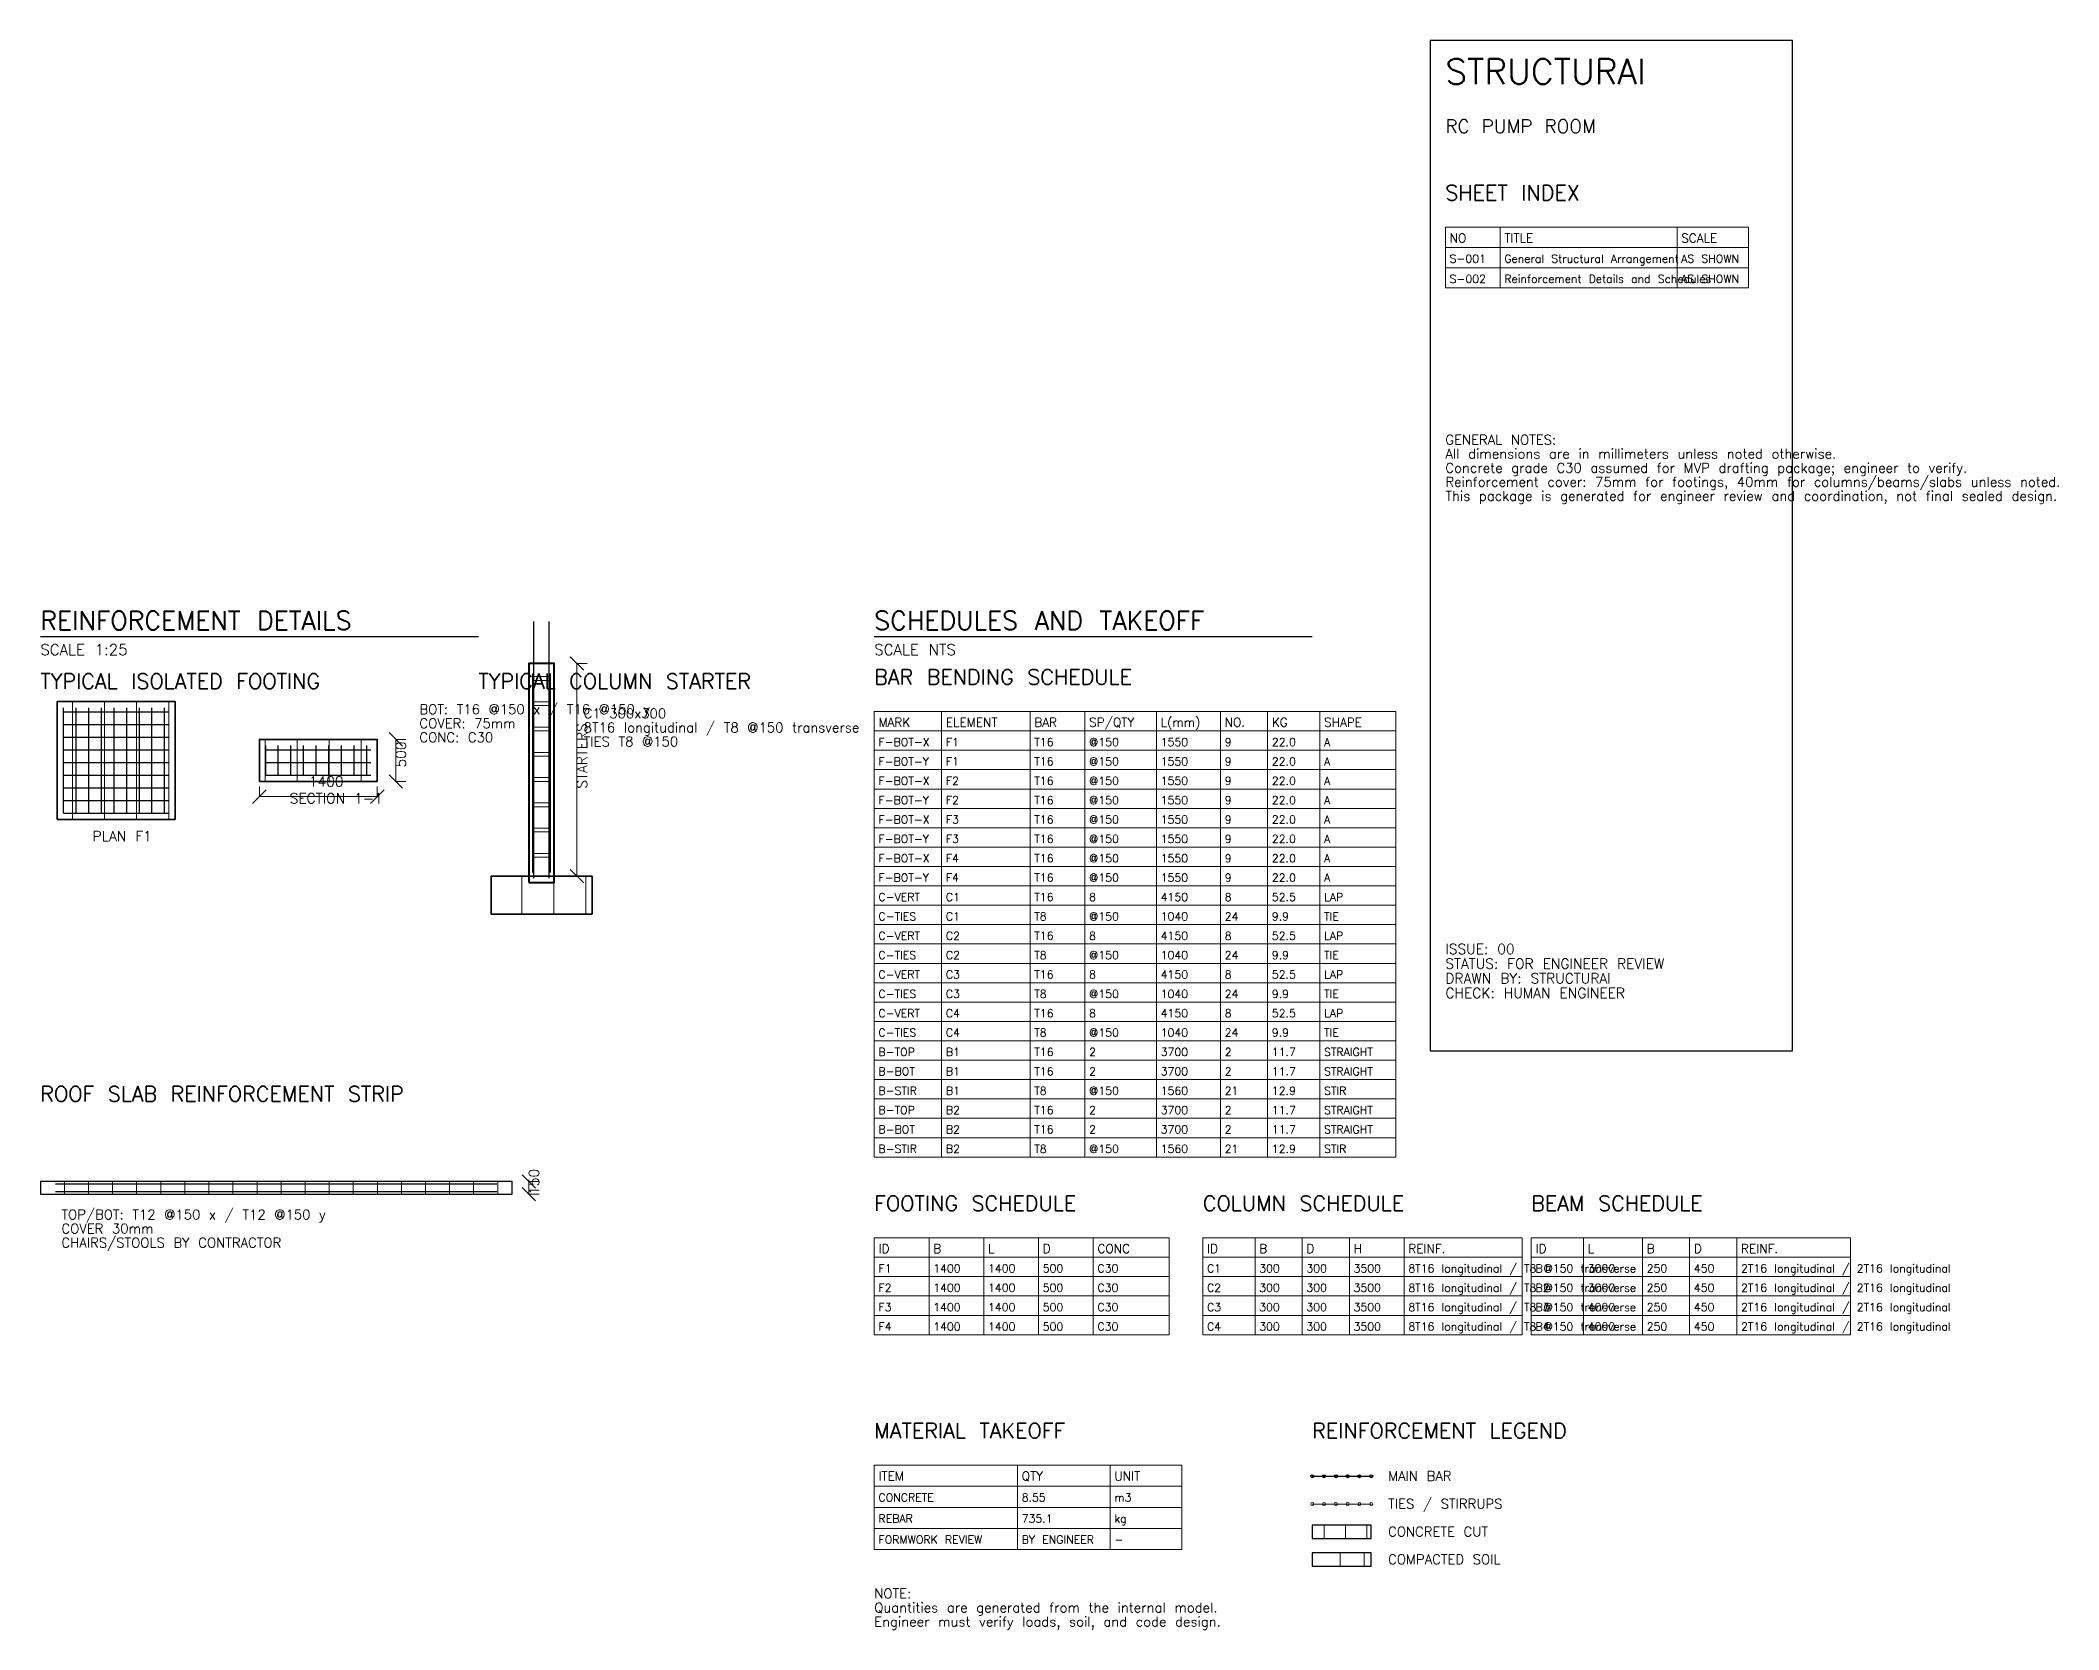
# Model space of a CAD drawing. Header units: millimetres. Extents: x -1230 to 23960, y -31672 to 9360.
# Drawn here: x 0 to 23960, y -31672 to -12800 of the extents above; entities that cross this region are included whole.
import ezdxf

# ---------------------------------------------------------------- set-up
doc = ezdxf.new("R2010")
doc.units = ezdxf.units.MM
for name, color, linetype, lineweight in [('SAI-A-BORDER', 7, 'Continuous', 25), ('SAI-A-DIMS', 6, 'Continuous', 13), ('SAI-A-TEXT', 4, 'Continuous', 13), ('SAI-A-TITLE', 6, 'Continuous', 30), ('SAI-H-CONCRETE', 8, 'Continuous', 13), ('SAI-H-SOIL', 8, 'Continuous', 13), ('SAI-S-CONCRETE-CUT', 1, 'Continuous', 40), ('SAI-S-FOOTING', 2, 'Continuous', 35), ('SAI-S-REBAR', 1, 'Continuous', 25), ('SAI-S-SLAB', 4, 'Continuous', 25), ('SAI-S-TIES', 3, 'Continuous', 20), ('SAI-SCHEDULE', 4, 'Continuous', 13)]:
    doc.layers.add(name, color=color, linetype=linetype, lineweight=lineweight)
doc.styles.add('SAI-STANDARD', font='txt.shx')

msp = doc.modelspace()

# ---------------------------------------------------------------- hatches: boundary and pattern name
at = {"layer": 'SAI-H-CONCRETE'}
h = msp.add_hatch(dxfattribs=at)
h.set_pattern_fill('ANSI31', scale=120, angle=45)
h.paths.add_polyline_path([(5800, -22800), (6100, -22800), (6100, -20200), (5800, -20200)])
h = msp.add_hatch(dxfattribs=at)
h.set_pattern_fill('ANSI31', scale=120, angle=45)
h.paths.add_polyline_path([(200, -22050), (1600, -22050), (1600, -20650), (200, -20650)])
h = msp.add_hatch(dxfattribs=at)
h.set_pattern_fill('ANSI31', scale=120, angle=45)
h.paths.add_polyline_path([(2600, -21600), (4000, -21600), (4000, -21100), (2600, -21100)])
h = msp.add_hatch(dxfattribs=at)
h.set_pattern_fill('ANSI31', scale=120, angle=45)
h.paths.add_polyline_path([(5350, -23175), (6550, -23175), (6550, -22725), (5350, -22725)])
h = msp.add_hatch(dxfattribs=at)
h.set_pattern_fill('ANSI31', scale=90, angle=45)
h.paths.add_polyline_path([(0, -26500), (5600, -26500), (5600, -26350), (0, -26350)])
h = msp.add_hatch(dxfattribs=at)
h.set_pattern_fill('ANSI31', scale=80, angle=45)
h.paths.add_polyline_path([(15100, -30590), (15800, -30590), (15800, -30430), (15100, -30430)])
at = {"layer": 'SAI-H-SOIL'}
h = msp.add_hatch(dxfattribs=at)
h.set_pattern_fill('ANSI32', scale=90, angle=45)
h.paths.add_polyline_path([(15100, -30920), (15800, -30920), (15800, -30760), (15100, -30760)])

# ---------------------------------------------------------------- linework, layer by layer
at = {"layer": 'SAI-A-BORDER'}
for points in [[(16500, -24800), (20800, -24800), (20800, -12800), (16500, -12800), (16500, -24800)], [(15100, -30590), (15800, -30590), (15800, -30430), (15100, -30430), (15100, -30590)], [(15100, -30920), (15800, -30920), (15800, -30760), (15100, -30760), (15100, -30920)]]:
    msp.add_lwpolyline(points, dxfattribs=at)
at = {"layer": 'SAI-A-DIMS'}
for p, q in [((6290, -20120), (6450, -20280)), ((6370, -22725), (6370, -20200)), ((6370, -20200), (6490, -20200)), ((4140, -21020), (4300, -21180)), ((4220, -21600), (4220, -21100)), ((4220, -21100), (4340, -21100)), ((4140, -21520), (4300, -21680)), ((2520, -21860), (2680, -21700)), ((2600, -21780), (2600, -21660)), ((2600, -21780), (4000, -21780)), ((3920, -21860), (4080, -21700)), ((4000, -21780), (4000, -21660)), ((4220, -21600), (4340, -21600)), ((6290, -22645), (6450, -22805)), ((6370, -22725), (6490, -22725)), ((5720, -26270), (5880, -26430)), ((5800, -26500), (5800, -26350)), ((5800, -26350), (5920, -26350)), ((5720, -26420), (5880, -26580)), ((5800, -26500), (5920, -26500))]:
    msp.add_line(p, q, dxfattribs=at)
at = {"layer": 'SAI-A-TITLE'}
for p, q in [((0, -19880), (5200, -19880)), ((9900, -19880), (15100, -19880))]:
    msp.add_line(p, q, dxfattribs=at)
at = {"layer": 'SAI-S-CONCRETE-CUT'}
msp.add_lwpolyline([(5800, -22800), (6100, -22800), (6100, -20200), (5800, -20200), (5800, -22800)], dxfattribs=at)
at = {"layer": 'SAI-S-FOOTING'}
for points in [[(200, -22050), (1600, -22050), (1600, -20650), (200, -20650), (200, -22050)], [(2600, -21600), (4000, -21600), (4000, -21100), (2600, -21100), (2600, -21600)], [(5350, -23175), (6550, -23175), (6550, -22725), (5350, -22725), (5350, -23175)]]:
    msp.add_lwpolyline(points, dxfattribs=at)
at = {"layer": 'SAI-S-REBAR'}
for p, q in [((5860, -22750), (5860, -19700)), ((6040, -22750), (6040, -19700)), ((5845, -22680), (5845, -20320)), ((6055, -22680), (6055, -20320)), ((275, -21975), (275, -20725)), ((275, -20775), (1525, -20775)), ((425, -21975), (425, -20725)), ((575, -21975), (575, -20725)), ((725, -21975), (725, -20725)), ((875, -21975), (875, -20725)), ((1025, -21975), (1025, -20725)), ((1175, -21975), (1175, -20725)), ((1325, -21975), (1325, -20725)), ((1475, -21975), (1475, -20725)), ((275, -20925), (1525, -20925)), ((275, -21075), (1525, -21075)), ((275, -21225), (1525, -21225)), ((2675, -21525), (2675, -21175)), ((2675, -21225), (3925, -21225)), ((2825, -21525), (2825, -21175)), ((2975, -21525), (2975, -21175)), ((3125, -21525), (3125, -21175)), ((3275, -21525), (3275, -21175)), ((3425, -21525), (3425, -21175)), ((3575, -21525), (3575, -21175)), ((3725, -21525), (3725, -21175)), ((3875, -21525), (3875, -21175)), ((275, -21375), (1525, -21375)), ((275, -21525), (1525, -21525)), ((2675, -21375), (3925, -21375)), ((2675, -21525), (3925, -21525)), ((275, -21675), (1525, -21675)), ((275, -21825), (1525, -21825)), ((275, -21975), (1525, -21975)), ((180, -26380), (5420, -26380)), ((180, -26470), (5420, -26470)), ((15100, -29850), (15800, -29850))]:
    msp.add_line(p, q, dxfattribs=at)
for centre in [(15100, -29850), (15240, -29850), (15380, -29850), (15520, -29850), (15660, -29850), (15800, -29850)]:
    msp.add_circle(centre, 18, dxfattribs=at)
at = {"layer": 'SAI-S-SLAB'}
msp.add_lwpolyline([(0, -26500), (5600, -26500), (5600, -26350), (0, -26350), (0, -26500)], dxfattribs=at)
at = {"layer": 'SAI-S-TIES'}
msp.add_line((15100, -30180), (15800, -30180), dxfattribs=at)
for points in [[(5845, -20400), (6055, -20400), (6055, -20355), (5845, -20355), (5845, -20400)], [(5845, -20700), (6055, -20700), (6055, -20655), (5845, -20655), (5845, -20700)], [(5845, -21000), (6055, -21000), (6055, -20955), (5845, -20955), (5845, -21000)], [(5845, -21300), (6055, -21300), (6055, -21255), (5845, -21255), (5845, -21300)], [(5845, -21600), (6055, -21600), (6055, -21555), (5845, -21555), (5845, -21600)], [(5845, -21900), (6055, -21900), (6055, -21855), (5845, -21855), (5845, -21900)], [(5845, -22200), (6055, -22200), (6055, -22155), (5845, -22155), (5845, -22200)], [(5845, -22500), (6055, -22500), (6055, -22455), (5845, -22455), (5845, -22500)]]:
    msp.add_lwpolyline(points, dxfattribs=at)
for centre in [(15100, -30180), (15240, -30180), (15380, -30180), (15520, -30180), (15660, -30180), (15800, -30180)]:
    msp.add_circle(centre, 18, dxfattribs=at)
at = {"layer": 'SAI-SCHEDULE'}
for p, q in [((16680, -15020), (16680, -15740)), ((17330, -15020), (17330, -15740)), ((19430, -15020), (19430, -15740)), ((20280, -15020), (20280, -15740)), ((16680, -15260), (20280, -15260)), ((16680, -15500), (20280, -15500)), ((16680, -15740), (20280, -15740)), ((9900, -20770), (9900, -26060)), ((10700, -20770), (10700, -26060)), ((11750, -20770), (11750, -26060)), ((12400, -20770), (12400, -26060)), ((13250, -20770), (13250, -26060)), ((14010, -20770), (14010, -26060)), ((14570, -20770), (14570, -26060)), ((15190, -20770), (15190, -26060)), ((16090, -20770), (16090, -26060)), ((9900, -21000), (16090, -21000)), ((9900, -21230), (16090, -21230)), ((9900, -21460), (16090, -21460)), ((9900, -21690), (16090, -21690)), ((9900, -21920), (16090, -21920)), ((9900, -22150), (16090, -22150)), ((9900, -22380), (16090, -22380)), ((9900, -22610), (16090, -22610)), ((9900, -22840), (16090, -22840)), ((9900, -23070), (16090, -23070)), ((9900, -23300), (16090, -23300)), ((9900, -23530), (16090, -23530)), ((9900, -23760), (16090, -23760)), ((9900, -23990), (16090, -23990)), ((9900, -24220), (16090, -24220)), ((9900, -24450), (16090, -24450)), ((9900, -24680), (16090, -24680)), ((9900, -24910), (16090, -24910)), ((9900, -25140), (16090, -25140)), ((9900, -25370), (16090, -25370)), ((9900, -25600), (16090, -25600)), ((9900, -25830), (16090, -25830)), ((9900, -26060), (16090, -26060)), ((9900, -27020), (9900, -28170)), ((10550, -27020), (10550, -28170)), ((11200, -27020), (11200, -28170)), ((11850, -27020), (11850, -28170)), ((12500, -27020), (12500, -28170)), ((13400, -27020), (13400, -28170)), ((13800, -27020), (13800, -28170)), ((14420, -27020), (14420, -28170)), ((14980, -27020), (14980, -28170)), ((15540, -27020), (15540, -28170)), ((16190, -27020), (16190, -28170)), ((17590, -27020), (17590, -28170)), ((17700, -27020), (17700, -28170)), ((18320, -27020), (18320, -28170)), ((19020, -27020), (19020, -28170)), ((19580, -27020), (19580, -28170)), ((20140, -27020), (20140, -28170)), ((21490, -27020), (21490, -28170)), ((9900, -27250), (13400, -27250)), ((13800, -27250), (17590, -27250)), ((17700, -27250), (21490, -27250)), ((9900, -27480), (13400, -27480)), ((13800, -27480), (17590, -27480)), ((17700, -27480), (21490, -27480)), ((9900, -27710), (13400, -27710)), ((13800, -27710), (17590, -27710)), ((17700, -27710), (21490, -27710)), ((9900, -27940), (13400, -27940)), ((13800, -27940), (17590, -27940)), ((17700, -27940), (21490, -27940)), ((9900, -28170), (13400, -28170)), ((13800, -28170), (17590, -28170)), ((17700, -28170), (21490, -28170)), ((9900, -29720), (9900, -30720)), ((11600, -29720), (11600, -30720)), ((12700, -29720), (12700, -30720)), ((13550, -29720), (13550, -30720)), ((9900, -29970), (13550, -29970)), ((9900, -30220), (13550, -30220)), ((9900, -30470), (13550, -30470)), ((9900, -30720), (13550, -30720))]:
    msp.add_line(p, q, dxfattribs=at)
for points in [[(16680, -15020), (20280, -15020), (20280, -15260), (16680, -15260), (16680, -15020)], [(9900, -20770), (16090, -20770), (16090, -21000), (9900, -21000), (9900, -20770)], [(9900, -27020), (13400, -27020), (13400, -27250), (9900, -27250), (9900, -27020)], [(13800, -27020), (17590, -27020), (17590, -27250), (13800, -27250), (13800, -27020)], [(17700, -27020), (21490, -27020), (21490, -27250), (17700, -27250), (17700, -27020)], [(9900, -29720), (13550, -29720), (13550, -29970), (9900, -29970), (9900, -29720)]]:
    msp.add_lwpolyline(points, dxfattribs=at)

# ---------------------------------------------------------------- texts
at = {"layer": 'SAI-A-DIMS', "style": 'SAI-STANDARD'}
for s, p in [('STARTERS', (6490, -21686)), ('500', (4340, -21434)), ('150', (5920, -26509))]:
    msp.add_text(s, height=120, rotation=90, dxfattribs=at).set_placement(p)
msp.add_text('1400', height=120, dxfattribs=at).set_placement((3188, -21660))
at = {"layer": 'SAI-A-TEXT', "style": 'SAI-STANDARD'}
for s, height, p in [('RC PUMP ROOM', 160, (16680, -13900)), ('GENERAL NOTES:', 115, (16680, -17600)), ('All dimensions are in millimeters unless noted otherwise.', 115, (16680, -17767)), ('Concrete grade C30 assumed for MVP drafting package; engineer to verify.', 115, (16680, -17934)), ('Reinforcement cover: 75mm for footings, 40mm for columns/beams/slabs unless noted.', 115, (16680, -18100)), ('This package is generated for engineer review and coordination, not final sealed design.', 115, (16680, -18267)), ('SCALE 1:25', 130, (0, -20100)), ('SCALE NTS', 130, (9900, -20100)), ('BOT: T16 @150 x / T16 @150 y', 115, (4500, -20800)), ('C1 300x300', 115, (6450, -20850)), ('COVER: 75mm', 115, (4500, -20967)), ('CONC: C30', 115, (4500, -21134)), ('TIES T8 @150', 115, (6450, -21184)), ('8T16 longitudinal / T8 @150 transverse', 115, (6450, -21017)), ('SECTION 1-1', 120, (2960, -21860)), ('PLAN F1', 120, (620, -22310)), ('STATUS: FOR ENGINEER REVIEW', 120, (16680, -23824)), ('ISSUE: 00', 120, (16680, -23650)), ('DRAWN BY: STRUCTURAI', 120, (16680, -23998)), ('CHECK: HUMAN ENGINEER', 120, (16680, -24172)), ('TOP/BOT: T12 @150 x / T12 @150 y', 115, (250, -26800)), ('COVER 30mm', 115, (250, -26967)), ('CHAIRS/STOOLS BY CONTRACTOR', 115, (250, -27134)), ('MAIN BAR', 115, (16000, -29905)), ('TIES / STIRRUPS', 115, (16000, -30235)), ('CONCRETE CUT', 115, (16000, -30565)), ('COMPACTED SOIL', 115, (16000, -30895)), ('Quantities are generated from the internal model.', 115, (9900, -31467)), ('NOTE:', 115, (9900, -31300)), ('Engineer must verify loads, soil, and code design.', 115, (9900, -31634))]:
    msp.add_text(s, height=height, dxfattribs=at).set_placement(p)
at = {"layer": 'SAI-A-TITLE', "style": 'SAI-STANDARD'}
for s, height, p in [('STRUCTURAI', 300, (16680, -13320)), ('SHEET INDEX', 180, (16680, -14700)), ('REINFORCEMENT DETAILS', 220, (0, -19800)), ('SCHEDULES AND TAKEOFF', 220, (9900, -19800)), ('TYPICAL ISOLATED FOOTING', 180, (0, -20500)), ('TYPICAL COLUMN STARTER', 180, (5200, -20500)), ('BAR BENDING SCHEDULE', 180, (9900, -20450)), ('ROOF SLAB REINFORCEMENT STRIP', 180, (0, -25400)), ('FOOTING SCHEDULE', 180, (9900, -26700)), ('COLUMN SCHEDULE', 180, (13800, -26700)), ('BEAM SCHEDULE', 180, (17700, -26700)), ('MATERIAL TAKEOFF', 180, (9900, -29400)), ('REINFORCEMENT LEGEND', 180, (15100, -29400))]:
    msp.add_text(s, height=height, dxfattribs=at).set_placement(p)
at = {"layer": 'SAI-SCHEDULE', "style": 'SAI-STANDARD'}
for s, height, p in [('NO', 105, (16730, -15200)), ('TITLE', 105, (17380, -15200)), ('SCALE', 105, (19480, -15200)), ('S-001', 95, (16730, -15440)), ('General Structural Arrangement', 95, (17380, -15440)), ('AS SHOWN', 95, (19480, -15440)), ('S-002', 95, (16730, -15680)), ('Reinforcement Details and Schedules', 95, (17380, -15680)), ('AS SHOWN', 95, (19480, -15680)), ('MARK', 105, (9950, -20950)), ('ELEMENT', 105, (10750, -20950)), ('BAR', 105, (11800, -20950)), ('SP/QTY', 105, (12450, -20950)), ('L(mm)', 105, (13300, -20950)), ('NO.', 105, (14060, -20950)), ('KG', 105, (14620, -20950)), ('SHAPE', 105, (15240, -20950)), ('F-BOT-X', 95, (9950, -21180)), ('F1', 95, (10750, -21180)), ('T16', 95, (11800, -21180)), ('@150', 95, (12450, -21180)), ('1550', 95, (13300, -21180)), ('9', 95, (14060, -21180)), ('22.0', 95, (14620, -21180)), ('A', 95, (15240, -21180)), ('F-BOT-Y', 95, (9950, -21410)), ('F1', 95, (10750, -21410)), ('T16', 95, (11800, -21410)), ('@150', 95, (12450, -21410)), ('1550', 95, (13300, -21410)), ('9', 95, (14060, -21410)), ('22.0', 95, (14620, -21410)), ('A', 95, (15240, -21410)), ('F-BOT-X', 95, (9950, -21640)), ('F2', 95, (10750, -21640)), ('T16', 95, (11800, -21640)), ('@150', 95, (12450, -21640)), ('1550', 95, (13300, -21640)), ('9', 95, (14060, -21640)), ('22.0', 95, (14620, -21640)), ('A', 95, (15240, -21640)), ('F-BOT-Y', 95, (9950, -21870)), ('F2', 95, (10750, -21870)), ('T16', 95, (11800, -21870)), ('@150', 95, (12450, -21870)), ('1550', 95, (13300, -21870)), ('9', 95, (14060, -21870)), ('22.0', 95, (14620, -21870)), ('A', 95, (15240, -21870)), ('F-BOT-X', 95, (9950, -22100)), ('F3', 95, (10750, -22100)), ('T16', 95, (11800, -22100)), ('@150', 95, (12450, -22100)), ('1550', 95, (13300, -22100)), ('9', 95, (14060, -22100)), ('22.0', 95, (14620, -22100)), ('A', 95, (15240, -22100)), ('F-BOT-Y', 95, (9950, -22330)), ('F3', 95, (10750, -22330)), ('T16', 95, (11800, -22330)), ('@150', 95, (12450, -22330)), ('1550', 95, (13300, -22330)), ('9', 95, (14060, -22330)), ('22.0', 95, (14620, -22330)), ('A', 95, (15240, -22330)), ('F-BOT-X', 95, (9950, -22560)), ('F4', 95, (10750, -22560)), ('T16', 95, (11800, -22560)), ('@150', 95, (12450, -22560)), ('1550', 95, (13300, -22560)), ('9', 95, (14060, -22560)), ('22.0', 95, (14620, -22560)), ('A', 95, (15240, -22560)), ('F-BOT-Y', 95, (9950, -22790)), ('F4', 95, (10750, -22790)), ('T16', 95, (11800, -22790)), ('@150', 95, (12450, -22790)), ('1550', 95, (13300, -22790)), ('9', 95, (14060, -22790)), ('22.0', 95, (14620, -22790)), ('A', 95, (15240, -22790)), ('C-VERT', 95, (9950, -23020)), ('C1', 95, (10750, -23020)), ('T16', 95, (11800, -23020)), ('8', 95, (12450, -23020)), ('4150', 95, (13300, -23020)), ('8', 95, (14060, -23020)), ('52.5', 95, (14620, -23020)), ('LAP', 95, (15240, -23020)), ('C-TIES', 95, (9950, -23250)), ('C1', 95, (10750, -23250)), ('T8', 95, (11800, -23250)), ('@150', 95, (12450, -23250)), ('1040', 95, (13300, -23250)), ('24', 95, (14060, -23250)), ('9.9', 95, (14620, -23250)), ('TIE', 95, (15240, -23250)), ('C-VERT', 95, (9950, -23480)), ('C2', 95, (10750, -23480)), ('T16', 95, (11800, -23480)), ('8', 95, (12450, -23480)), ('4150', 95, (13300, -23480)), ('8', 95, (14060, -23480)), ('52.5', 95, (14620, -23480)), ('LAP', 95, (15240, -23480)), ('C-TIES', 95, (9950, -23710)), ('C2', 95, (10750, -23710)), ('T8', 95, (11800, -23710)), ('@150', 95, (12450, -23710)), ('1040', 95, (13300, -23710)), ('24', 95, (14060, -23710)), ('9.9', 95, (14620, -23710)), ('TIE', 95, (15240, -23710)), ('C-VERT', 95, (9950, -23940)), ('C3', 95, (10750, -23940)), ('T16', 95, (11800, -23940)), ('8', 95, (12450, -23940)), ('4150', 95, (13300, -23940)), ('8', 95, (14060, -23940)), ('52.5', 95, (14620, -23940)), ('LAP', 95, (15240, -23940)), ('C-TIES', 95, (9950, -24170)), ('C3', 95, (10750, -24170)), ('T8', 95, (11800, -24170)), ('@150', 95, (12450, -24170)), ('1040', 95, (13300, -24170)), ('24', 95, (14060, -24170)), ('9.9', 95, (14620, -24170)), ('TIE', 95, (15240, -24170)), ('C-VERT', 95, (9950, -24400)), ('C4', 95, (10750, -24400)), ('T16', 95, (11800, -24400)), ('8', 95, (12450, -24400)), ('4150', 95, (13300, -24400)), ('8', 95, (14060, -24400)), ('52.5', 95, (14620, -24400)), ('LAP', 95, (15240, -24400)), ('C-TIES', 95, (9950, -24630)), ('C4', 95, (10750, -24630)), ('T8', 95, (11800, -24630)), ('@150', 95, (12450, -24630)), ('1040', 95, (13300, -24630)), ('24', 95, (14060, -24630)), ('9.9', 95, (14620, -24630)), ('TIE', 95, (15240, -24630)), ('B-TOP', 95, (9950, -24860)), ('B1', 95, (10750, -24860)), ('T16', 95, (11800, -24860)), ('2', 95, (12450, -24860)), ('3700', 95, (13300, -24860)), ('2', 95, (14060, -24860)), ('11.7', 95, (14620, -24860)), ('STRAIGHT', 95, (15240, -24860)), ('B-BOT', 95, (9950, -25090)), ('B1', 95, (10750, -25090)), ('T16', 95, (11800, -25090)), ('2', 95, (12450, -25090)), ('3700', 95, (13300, -25090)), ('2', 95, (14060, -25090)), ('11.7', 95, (14620, -25090)), ('STRAIGHT', 95, (15240, -25090)), ('B-STIR', 95, (9950, -25320)), ('B1', 95, (10750, -25320)), ('T8', 95, (11800, -25320)), ('@150', 95, (12450, -25320)), ('1560', 95, (13300, -25320)), ('21', 95, (14060, -25320)), ('12.9', 95, (14620, -25320)), ('STIR', 95, (15240, -25320)), ('B-TOP', 95, (9950, -25550)), ('B2', 95, (10750, -25550)), ('T16', 95, (11800, -25550)), ('2', 95, (12450, -25550)), ('3700', 95, (13300, -25550)), ('2', 95, (14060, -25550)), ('11.7', 95, (14620, -25550)), ('STRAIGHT', 95, (15240, -25550)), ('B-BOT', 95, (9950, -25780)), ('B2', 95, (10750, -25780)), ('T16', 95, (11800, -25780)), ('2', 95, (12450, -25780)), ('3700', 95, (13300, -25780)), ('2', 95, (14060, -25780)), ('11.7', 95, (14620, -25780)), ('STRAIGHT', 95, (15240, -25780)), ('B-STIR', 95, (9950, -26010)), ('B2', 95, (10750, -26010)), ('T8', 95, (11800, -26010)), ('@150', 95, (12450, -26010)), ('1560', 95, (13300, -26010)), ('21', 95, (14060, -26010)), ('12.9', 95, (14620, -26010)), ('STIR', 95, (15240, -26010)), ('ID', 105, (9950, -27200)), ('B', 105, (10600, -27200)), ('L', 105, (11250, -27200)), ('D', 105, (11900, -27200)), ('CONC', 105, (12550, -27200)), ('ID', 105, (13850, -27200)), ('B', 105, (14470, -27200)), ('D', 105, (15030, -27200)), ('H', 105, (15590, -27200)), ('REINF.', 105, (16240, -27200)), ('ID', 105, (17750, -27200)), ('L', 105, (18370, -27200)), ('B', 105, (19070, -27200)), ('D', 105, (19630, -27200)), ('REINF.', 105, (20190, -27200)), ('F1', 95, (9950, -27430)), ('1400', 95, (10600, -27430)), ('1400', 95, (11250, -27430)), ('500', 95, (11900, -27430)), ('C30', 95, (12550, -27430)), ('C1', 95, (13850, -27430)), ('300', 95, (14470, -27430)), ('300', 95, (15030, -27430)), ('3500', 95, (15590, -27430)), ('8T16 longitudinal / T8 @150 transverse', 95, (16240, -27430)), ('8T16 longitudinal / T8 @150 transverse', 95, (16240, -27660)), ('B1', 95, (17750, -27430)), ('3000', 95, (18370, -27430)), ('250', 95, (19070, -27430)), ('450', 95, (19630, -27430)), ('2T16 longitudinal / 2T16 longitudinal', 95, (20190, -27430)), ('2T16 longitudinal / 2T16 longitudinal', 95, (20190, -27660)), ('F2', 95, (9950, -27660)), ('1400', 95, (10600, -27660)), ('1400', 95, (11250, -27660)), ('500', 95, (11900, -27660)), ('C30', 95, (12550, -27660)), ('C2', 95, (13850, -27660)), ('300', 95, (14470, -27660)), ('300', 95, (15030, -27660)), ('3500', 95, (15590, -27660)), ('8T16 longitudinal / T8 @150 transverse', 95, (16240, -27890)), ('B2', 95, (17750, -27660)), ('3000', 95, (18370, -27660)), ('250', 95, (19070, -27660)), ('450', 95, (19630, -27660)), ('2T16 longitudinal / 2T16 longitudinal', 95, (20190, -27890)), ('F3', 95, (9950, -27890)), ('F4', 95, (9950, -28120)), ('1400', 95, (10600, -27890)), ('1400', 95, (10600, -28120)), ('1400', 95, (11250, -27890)), ('1400', 95, (11250, -28120)), ('500', 95, (11900, -27890)), ('500', 95, (11900, -28120)), ('C30', 95, (12550, -27890)), ('C30', 95, (12550, -28120)), ('C3', 95, (13850, -27890)), ('C4', 95, (13850, -28120)), ('300', 95, (14470, -27890)), ('300', 95, (14470, -28120)), ('300', 95, (15030, -27890)), ('300', 95, (15030, -28120)), ('3500', 95, (15590, -27890)), ('3500', 95, (15590, -28120)), ('8T16 longitudinal / T8 @150 transverse', 95, (16240, -28120)), ('B3', 95, (17750, -27890)), ('B4', 95, (17750, -28120)), ('4000', 95, (18370, -27890)), ('4000', 95, (18370, -28120)), ('250', 95, (19070, -27890)), ('250', 95, (19070, -28120)), ('450', 95, (19630, -27890)), ('450', 95, (19630, -28120)), ('2T16 longitudinal / 2T16 longitudinal', 95, (20190, -28120)), ('ITEM', 105, (9950, -29900)), ('QTY', 105, (11650, -29900)), ('UNIT', 105, (12750, -29900)), ('CONCRETE', 95, (9950, -30150)), ('8.55', 95, (11650, -30150)), ('m3', 95, (12750, -30150)), ('REBAR', 95, (9950, -30400)), ('735.1', 95, (11650, -30400)), ('kg', 95, (12750, -30400)), ('FORMWORK REVIEW', 95, (9950, -30650)), ('BY ENGINEER', 95, (11650, -30650)), ('-', 95, (12750, -30650))]:
    msp.add_text(s, height=height, dxfattribs=at).set_placement(p)

doc.saveas('drawing.dxf')
